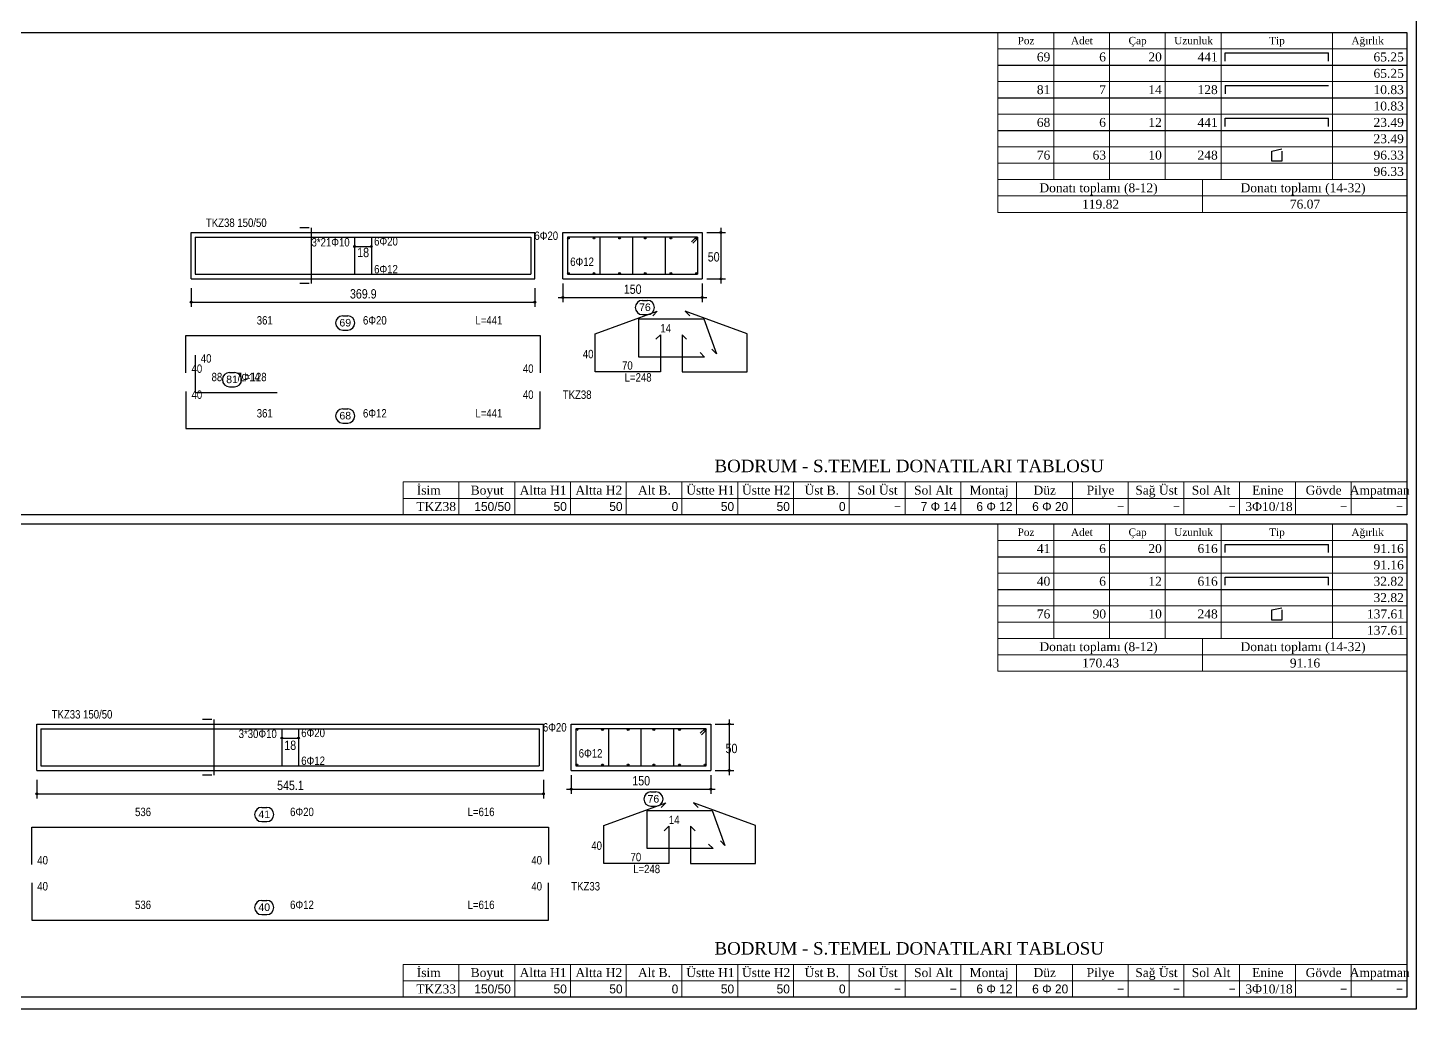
# Model space of a CAD drawing. Header units: metres. Extents: x 419734 to 420376, y 4564732 to 4565123.
# Drawn here: x 420154.2 to 420169.14, y 4565020.82 to 4565031.38 of the extents above; entities that cross this region are included whole.
import ezdxf

# ---------------------------------------------------------------- set-up
doc = ezdxf.new("R2010")
doc.units = ezdxf.units.M
for name, color, linetype in [('Standart', 7, 'Continuous'), ('SW_DIM', 33, 'Continuous'), ('SW_REINFORCEMENT', 7, 'Continuous'), ('SW_SEZIONI_CARPENTERIA', 4, 'Continuous'), ('SW_TXT_TESTI', 1, 'Continuous')]:
    doc.layers.add(name, color=color, linetype=linetype)
doc.styles.add('ACA_1', font='ARIALN.TTF')
doc.styles.add('arial_1_18', font='arial.ttf', dxfattribs={"height": 0.2})
doc.styles.add('SWS', font='ARIALN.TTF')
doc.styles.add('symbol_1_18', font='symbol.ttf', dxfattribs={"height": 0.2})
doc.styles.add('times new roman_1_18', font='times.ttf', dxfattribs={"height": 0.2})

msp = doc.modelspace()

# ---------------------------------------------------------------- linework, layer by layer
msp.add_line((420099.2896, 4565026.04374), (420169.0396, 4565026.04374))
for points in [[(420099.1896, 4565062.86785), (420169.1396, 4565062.86785), (420169.1396, 4565020.82258), (420099.1896, 4565020.82258)], [(420153.07569, 4565031.33305), (420169.0396, 4565031.33305), (420169.0396, 4565026.14374), (420153.07569, 4565026.14374)]]:
    msp.add_lwpolyline(points, close=True)
for points in [[(420169.0396, 4565020.95274), (420099.2896, 4565020.95274), (420099.2896, 4565026.04374)], [(420169.0396, 4565026.04374), (420169.0396, 4565020.95274)]]:
    msp.add_lwpolyline(points)
at = {"layer": 'Standart', "color": 1, "linetype": 'Continuous', "lineweight": 5}
for points in [[(420164.6396, 4565031.33305), (420169.0396, 4565031.33305)], [(420164.6396, 4565031.33305), (420164.6396, 4565029.39705)], [(420165.2396, 4565031.33305), (420165.2396, 4565029.74905)], [(420165.8396, 4565031.33305), (420165.8396, 4565029.74905)], [(420166.4396, 4565031.33305), (420166.4396, 4565029.74905)], [(420167.0396, 4565031.33305), (420167.0396, 4565029.74905)], [(420168.2396, 4565031.33305), (420168.2396, 4565029.74905)], [(420169.0396, 4565031.33305), (420169.0396, 4565029.39705)], [(420164.6396, 4565031.15705), (420169.0396, 4565031.15705)], [(420164.6396, 4565030.80505), (420169.0396, 4565030.80505)], [(420164.6396, 4565030.45305), (420169.0396, 4565030.45305)], [(420164.6396, 4565030.10105), (420169.0396, 4565030.10105)], [(420164.6396, 4565029.92505), (420169.0396, 4565029.92505)], [(420164.6396, 4565029.74905), (420169.0396, 4565029.74905)], [(420166.8396, 4565029.74905), (420166.8396, 4565029.39705)], [(420164.6396, 4565029.57305), (420169.0396, 4565029.57305)], [(420164.6396, 4565029.39705), (420169.0396, 4565029.39705)], [(420158.2396, 4565026.49574), (420169.0396, 4565026.49574)], [(420158.2396, 4565026.49574), (420158.2396, 4565026.14374)], [(420158.8396, 4565026.49574), (420158.8396, 4565026.14374)], [(420159.4396, 4565026.49574), (420159.4396, 4565026.14374)], [(420160.0396, 4565026.49574), (420160.0396, 4565026.14374)], [(420160.6396, 4565026.49574), (420160.6396, 4565026.14374)], [(420161.2396, 4565026.49574), (420161.2396, 4565026.14374)], [(420161.8396, 4565026.49574), (420161.8396, 4565026.14374)], [(420162.4396, 4565026.49574), (420162.4396, 4565026.14374)], [(420163.0396, 4565026.49574), (420163.0396, 4565026.14374)], [(420163.6396, 4565026.49574), (420163.6396, 4565026.14374)], [(420164.2396, 4565026.49574), (420164.2396, 4565026.14374)], [(420164.8396, 4565026.49574), (420164.8396, 4565026.14374)], [(420165.4396, 4565026.49574), (420165.4396, 4565026.14374)], [(420166.0396, 4565026.49574), (420166.0396, 4565026.14374)], [(420166.6396, 4565026.49574), (420166.6396, 4565026.14374)], [(420167.2396, 4565026.49574), (420167.2396, 4565026.14374)], [(420167.8396, 4565026.49574), (420167.8396, 4565026.14374)], [(420168.4396, 4565026.49574), (420168.4396, 4565026.14374)], [(420169.0396, 4565026.49574), (420169.0396, 4565026.14374)], [(420158.2396, 4565026.31974), (420169.0396, 4565026.31974)], [(420158.2396, 4565026.14374), (420169.0396, 4565026.14374)], [(420164.6396, 4565026.04374), (420169.0396, 4565026.04374)], [(420164.6396, 4565026.04374), (420164.6396, 4565024.45974)], [(420165.2396, 4565026.04374), (420165.2396, 4565024.81174)], [(420165.8396, 4565026.04374), (420165.8396, 4565024.81174)], [(420166.4396, 4565026.04374), (420166.4396, 4565024.81174)], [(420167.0396, 4565026.04374), (420167.0396, 4565024.81174)], [(420168.2396, 4565026.04374), (420168.2396, 4565024.81174)], [(420169.0396, 4565026.04374), (420169.0396, 4565024.45974)], [(420164.6396, 4565025.86774), (420169.0396, 4565025.86774)], [(420164.6396, 4565025.51574), (420169.0396, 4565025.51574)], [(420164.6396, 4565025.16374), (420169.0396, 4565025.16374)], [(420164.6396, 4565024.98774), (420169.0396, 4565024.98774)], [(420164.6396, 4565024.81174), (420169.0396, 4565024.81174)], [(420166.8396, 4565024.81174), (420166.8396, 4565024.45974)], [(420164.6396, 4565024.63574), (420169.0396, 4565024.63574)], [(420164.6396, 4565024.45974), (420169.0396, 4565024.45974)], [(420158.2396, 4565021.30474), (420169.0396, 4565021.30474)], [(420158.2396, 4565021.30474), (420158.2396, 4565020.95274)], [(420158.8396, 4565021.30474), (420158.8396, 4565020.95274)], [(420159.4396, 4565021.30474), (420159.4396, 4565020.95274)], [(420160.0396, 4565021.30474), (420160.0396, 4565020.95274)], [(420160.6396, 4565021.30474), (420160.6396, 4565020.95274)], [(420161.2396, 4565021.30474), (420161.2396, 4565020.95274)], [(420161.8396, 4565021.30474), (420161.8396, 4565020.95274)], [(420162.4396, 4565021.30474), (420162.4396, 4565020.95274)], [(420163.0396, 4565021.30474), (420163.0396, 4565020.95274)], [(420163.6396, 4565021.30474), (420163.6396, 4565020.95274)], [(420164.2396, 4565021.30474), (420164.2396, 4565020.95274)], [(420164.8396, 4565021.30474), (420164.8396, 4565020.95274)], [(420165.4396, 4565021.30474), (420165.4396, 4565020.95274)], [(420166.0396, 4565021.30474), (420166.0396, 4565020.95274)], [(420166.6396, 4565021.30474), (420166.6396, 4565020.95274)], [(420167.2396, 4565021.30474), (420167.2396, 4565020.95274)], [(420167.8396, 4565021.30474), (420167.8396, 4565020.95274)], [(420168.4396, 4565021.30474), (420168.4396, 4565020.95274)], [(420169.0396, 4565021.30474), (420169.0396, 4565020.95274)], [(420158.2396, 4565021.12874), (420169.0396, 4565021.12874)], [(420158.2396, 4565020.95274), (420169.0396, 4565020.95274)]]:
    msp.add_lwpolyline(points, dxfattribs=at)
at = {"layer": 'Standart', "color": 7, "linetype": 'Continuous', "lineweight": -3}
for points in [[(420167.0836, 4565031.11305), (420168.1956, 4565031.11305)], [(420167.0836, 4565031.02505), (420167.0836, 4565031.11305)], [(420168.1956, 4565031.02505), (420168.1956, 4565031.11305)], [(420167.0836, 4565030.76105), (420168.1956, 4565030.76105)], [(420167.0836, 4565030.76105), (420167.0836, 4565030.67305)], [(420167.0836, 4565030.40905), (420168.1956, 4565030.40905)], [(420167.0836, 4565030.32105), (420167.0836, 4565030.40905)], [(420168.1956, 4565030.32105), (420168.1956, 4565030.40905)], [(420167.5846, 4565030.05705), (420167.69185, 4565030.07905)], [(420167.5846, 4565029.94705), (420167.5846, 4565030.05705)], [(420167.6946, 4565029.94705), (420167.5846, 4565029.94705)], [(420167.6946, 4565030.05705), (420167.6946, 4565029.94705)], [(420167.0836, 4565025.82374), (420168.1956, 4565025.82374)], [(420167.0836, 4565025.73574), (420167.0836, 4565025.82374)], [(420168.1956, 4565025.73574), (420168.1956, 4565025.82374)], [(420167.0836, 4565025.47174), (420168.1956, 4565025.47174)], [(420167.0836, 4565025.38374), (420167.0836, 4565025.47174)], [(420168.1956, 4565025.38374), (420168.1956, 4565025.47174)], [(420167.5846, 4565025.11974), (420167.69185, 4565025.14174)], [(420167.5846, 4565025.00974), (420167.5846, 4565025.11974)], [(420167.6946, 4565025.00974), (420167.5846, 4565025.00974)], [(420167.6946, 4565025.11974), (420167.6946, 4565025.00974)]]:
    msp.add_lwpolyline(points, dxfattribs=at)
at = {"layer": 'SW_DIM'}
for points in [[(420161.50694, 4565029.18027), (420161.70694, 4565029.18027)], [(420161.65694, 4565029.23027), (420161.65694, 4565028.63027)], [(420157.71722, 4565029.03027), (420157.89722, 4565029.03027)], [(420155.95751, 4565028.58027), (420155.95751, 4565028.38027)], [(420159.65694, 4565028.58027), (420159.65694, 4565028.38027)], [(420159.95694, 4565028.63027), (420159.95694, 4565028.43027)], [(420161.45694, 4565028.63027), (420161.45694, 4565028.43027)], [(420161.50694, 4565028.68027), (420161.70694, 4565028.68027)], [(420155.95751, 4565028.43027), (420159.65694, 4565028.43027)], [(420159.90694, 4565028.48027), (420161.50694, 4565028.48027)], [(420161.59837, 4565023.89095), (420161.79837, 4565023.89095)], [(420161.74837, 4565023.94095), (420161.74837, 4565023.34095)], [(420156.93308, 4565023.74095), (420157.11308, 4565023.74095)], [(420161.59837, 4565023.39095), (420161.79837, 4565023.39095)], [(420154.2978, 4565023.29095), (420154.2978, 4565023.09095)], [(420159.74837, 4565023.29095), (420159.74837, 4565023.09095)], [(420160.04837, 4565023.34095), (420160.04837, 4565023.14095)], [(420161.54837, 4565023.34095), (420161.54837, 4565023.14095)], [(420154.2978, 4565023.14095), (420159.74837, 4565023.14095)], [(420159.99837, 4565023.19095), (420161.59837, 4565023.19095)]]:
    msp.add_lwpolyline(points, dxfattribs=at)
for centre in [(420161.65694, 4565029.18027), (420157.71722, 4565029.03027), (420157.89722, 4565029.03027), (420161.65694, 4565028.68027), (420155.95751, 4565028.43027), (420159.65694, 4565028.43027), (420159.95694, 4565028.48027), (420161.45694, 4565028.48027), (420161.74837, 4565023.89095), (420156.93308, 4565023.74095), (420157.11308, 4565023.74095), (420161.74837, 4565023.39095), (420160.04837, 4565023.19095), (420161.54837, 4565023.19095), (420154.2978, 4565023.14095), (420159.74837, 4565023.14095)]:
    msp.add_circle(centre, 0.01, dxfattribs=at)
at = {"layer": 'SW_REINFORCEMENT', "color": 7, "ltscale": 0.05, "flags": 128}
for points in [[(420156.00251, 4565029.13027), (420156.00251, 4565028.73027)], [(420156.00251, 4565029.13027), (420159.61194, 4565029.13027)], [(420157.71722, 4565029.13027), (420157.71722, 4565028.73027)], [(420157.89722, 4565029.13027), (420157.89722, 4565028.73027)], [(420159.61194, 4565029.13027), (420159.61194, 4565028.73027)], [(420160.00694, 4565029.13027), (420160.00694, 4565028.73027)], [(420161.40694, 4565029.13027), (420160.00694, 4565029.13027)], [(420160.35694, 4565029.13027), (420160.35694, 4565028.73027)], [(420160.70694, 4565029.13027), (420160.70694, 4565028.73027)], [(420161.05694, 4565029.13027), (420161.05694, 4565028.73027)], [(420161.39234, 4565029.13027), (420161.34284, 4565029.08077)], [(420161.40694, 4565029.11567), (420161.35744, 4565029.06617)], [(420161.40694, 4565029.13027), (420161.40694, 4565028.73027)], [(420156.00251, 4565028.73027), (420159.61194, 4565028.73027)], [(420160.00694, 4565028.73027), (420161.40694, 4565028.73027)], [(420160.81368, 4565028.44953), (420160.86768, 4565028.44953)], [(420157.58975, 4565028.28327), (420157.64375, 4565028.28327)], [(420160.30694, 4565028.09027), (420160.97412, 4565028.3331)], [(420160.81368, 4565028.29653), (420160.86768, 4565028.29653)], [(420160.97412, 4565028.3331), (420160.92462, 4565028.2836)], [(420161.94027, 4565028.09027), (420161.27309, 4565028.3331)], [(420161.27309, 4565028.3331), (420161.32259, 4565028.2836)], [(420157.58975, 4565028.13027), (420157.64375, 4565028.13027)], [(420160.77361, 4565027.84027), (420160.77361, 4565028.25027)], [(420160.77361, 4565028.25027), (420161.47361, 4565028.25027)], [(420161.47361, 4565028.25027), (420161.61041, 4565027.87439)], [(420155.90251, 4565027.67027), (420155.90251, 4565028.07027)], [(420155.90251, 4565028.07027), (420159.71194, 4565028.07027)], [(420159.71194, 4565028.07027), (420159.71194, 4565027.67027)], [(420160.30694, 4565027.68027), (420160.30694, 4565028.09027)], [(420160.95744, 4565028.03077), (420161.00694, 4565028.08027)], [(420161.00694, 4565028.08027), (420161.00694, 4565027.68027)], [(420161.28977, 4565028.03077), (420161.24027, 4565028.08027)], [(420161.24027, 4565028.08027), (420161.24027, 4565027.68027)], [(420161.94027, 4565027.68027), (420161.94027, 4565028.09027)], [(420156.00251, 4565027.86027), (420156.00251, 4565027.46027)], [(420161.48361, 4565027.84027), (420160.77361, 4565027.84027)], [(420161.43411, 4565027.88976), (420161.48361, 4565027.84027)], [(420161.61041, 4565027.87439), (420161.56092, 4565027.92389)], [(420156.37144, 4565027.67327), (420156.42544, 4565027.67327)], [(420161.00694, 4565027.68027), (420160.30694, 4565027.68027)], [(420161.24027, 4565027.68027), (420161.94027, 4565027.68027)], [(420155.90251, 4565027.47027), (420155.90251, 4565027.07027)], [(420156.00251, 4565027.46027), (420156.88236, 4565027.46027)], [(420156.37144, 4565027.52027), (420156.42544, 4565027.52027)], [(420159.71194, 4565027.07027), (420159.71194, 4565027.47027)], [(420157.58975, 4565027.28327), (420157.64375, 4565027.28327)], [(420157.58975, 4565027.13027), (420157.64375, 4565027.13027)], [(420155.90251, 4565027.07027), (420159.71194, 4565027.07027)], [(420154.3428, 4565023.84095), (420154.3428, 4565023.44095)], [(420154.3428, 4565023.84095), (420159.70337, 4565023.84095)], [(420156.93308, 4565023.84095), (420156.93308, 4565023.44095)], [(420157.11308, 4565023.84095), (420157.11308, 4565023.44095)], [(420159.70337, 4565023.84095), (420159.70337, 4565023.44095)], [(420161.49837, 4565023.84095), (420160.09837, 4565023.84095)], [(420160.09837, 4565023.84095), (420160.09837, 4565023.44095)], [(420160.44837, 4565023.84095), (420160.44837, 4565023.44095)], [(420160.79837, 4565023.84095), (420160.79837, 4565023.44095)], [(420161.14837, 4565023.84095), (420161.14837, 4565023.44095)], [(420161.48377, 4565023.84095), (420161.43427, 4565023.79145)], [(420161.49837, 4565023.82635), (420161.44887, 4565023.77685)], [(420161.49837, 4565023.44095), (420161.49837, 4565023.84095)], [(420154.3428, 4565023.44095), (420159.70337, 4565023.44095)], [(420160.09837, 4565023.44095), (420161.49837, 4565023.44095)], [(420160.90511, 4565023.16022), (420160.95911, 4565023.16022)], [(420156.71806, 4565022.99395), (420156.77206, 4565022.99395)], [(420160.39837, 4565022.80095), (420161.06555, 4565023.04378)], [(420160.86504, 4565022.55095), (420160.86504, 4565022.96095)], [(420160.86504, 4565022.96095), (420161.56504, 4565022.96095)], [(420160.90511, 4565023.00722), (420160.95911, 4565023.00722)], [(420161.06555, 4565023.04378), (420161.01605, 4565022.99429)], [(420162.0317, 4565022.80095), (420161.36452, 4565023.04378)], [(420161.36452, 4565023.04378), (420161.41402, 4565022.99429)], [(420161.56504, 4565022.96095), (420161.70184, 4565022.58507)], [(420154.2428, 4565022.38095), (420154.2428, 4565022.78095)], [(420154.2428, 4565022.78095), (420159.80337, 4565022.78095)], [(420156.71806, 4565022.84095), (420156.77206, 4565022.84095)], [(420159.80337, 4565022.78095), (420159.80337, 4565022.38095)], [(420160.39837, 4565022.39095), (420160.39837, 4565022.80095)], [(420161.04887, 4565022.74145), (420161.09837, 4565022.79095)], [(420161.09837, 4565022.79095), (420161.09837, 4565022.39095)], [(420161.3812, 4565022.74145), (420161.3317, 4565022.79095)], [(420161.3317, 4565022.79095), (420161.3317, 4565022.39095)], [(420162.0317, 4565022.39095), (420162.0317, 4565022.80095)], [(420161.70184, 4565022.58507), (420161.65235, 4565022.63457)], [(420161.57504, 4565022.55095), (420160.86504, 4565022.55095)], [(420161.52554, 4565022.60045), (420161.57504, 4565022.55095)], [(420161.09837, 4565022.39095), (420160.39837, 4565022.39095)], [(420161.3317, 4565022.39095), (420162.0317, 4565022.39095)], [(420154.2428, 4565022.18095), (420154.2428, 4565021.78095)], [(420159.80337, 4565021.78095), (420159.80337, 4565022.18095)], [(420156.71806, 4565021.99395), (420156.77206, 4565021.99395)], [(420154.2428, 4565021.78095), (420159.80337, 4565021.78095)], [(420156.71806, 4565021.84095), (420156.77206, 4565021.84095)]]:
    msp.add_lwpolyline(points, dxfattribs=at)
at = {"layer": 'SW_REINFORCEMENT', "color": 7, "ltscale": 0.05}
for centre in [(420160.01694, 4565029.12027), (420160.29294, 4565029.12027), (420160.56894, 4565029.12027), (420160.84494, 4565029.12027), (420161.12094, 4565029.12027), (420161.39694, 4565029.12027), (420160.01694, 4565028.74027), (420160.29294, 4565028.74027), (420160.56894, 4565028.74027), (420160.84494, 4565028.74027), (420161.12094, 4565028.74027), (420161.39694, 4565028.74027), (420160.10837, 4565023.83095), (420160.38437, 4565023.83095), (420160.66037, 4565023.83095), (420160.93637, 4565023.83095), (420161.21237, 4565023.83095), (420161.48837, 4565023.83095), (420160.10837, 4565023.45095), (420160.38437, 4565023.45095), (420160.66037, 4565023.45095), (420160.93637, 4565023.45095), (420161.21237, 4565023.45095), (420161.48837, 4565023.45095)]:
    msp.add_circle(centre, 0.01, dxfattribs=at)
for centre, start, end in [((420160.81368, 4565028.37303), 90, 270), ((420160.86768, 4565028.37303), 270, 90), ((420157.58975, 4565028.20677), 90, 270), ((420157.64375, 4565028.20677), 270, 90), ((420156.37144, 4565027.59677), 90, 270), ((420156.42544, 4565027.59677), 270, 90), ((420157.58975, 4565027.20677), 90, 270), ((420157.64375, 4565027.20677), 270, 90), ((420160.90511, 4565023.08372), 90, 270), ((420160.95911, 4565023.08372), 270, 90), ((420156.71806, 4565022.91745), 90, 270), ((420156.77206, 4565022.91745), 270, 90), ((420156.71806, 4565021.91745), 90, 270), ((420156.77206, 4565021.91745), 270, 90)]:
    msp.add_arc(centre, 0.0765, start, end, dxfattribs=at)
at = {"layer": 'SW_SEZIONI_CARPENTERIA'}
for points in [[(420155.95751, 4565028.68027), (420155.95751, 4565029.18027)], [(420155.95751, 4565029.18027), (420159.65694, 4565029.18027)], [(420157.22731, 4565029.23027), (420157.12731, 4565029.23027)], [(420157.25231, 4565028.63027), (420157.25231, 4565029.23027)], [(420159.65694, 4565028.68027), (420159.65694, 4565029.18027)], [(420159.95694, 4565028.68027), (420159.95694, 4565029.18027)], [(420159.95694, 4565029.18027), (420161.45694, 4565029.18027)], [(420161.45694, 4565029.18027), (420161.45694, 4565028.68027)], [(420155.95751, 4565028.68027), (420159.65694, 4565028.68027)], [(420157.22731, 4565028.63027), (420157.12731, 4565028.63027)], [(420159.95694, 4565028.68027), (420161.45694, 4565028.68027)], [(420154.2978, 4565023.39095), (420154.2978, 4565023.89095)], [(420154.2978, 4565023.89095), (420159.74837, 4565023.89095)], [(420156.1805, 4565023.94095), (420156.0805, 4565023.94095)], [(420156.2055, 4565023.34095), (420156.2055, 4565023.94095)], [(420159.74837, 4565023.39095), (420159.74837, 4565023.89095)], [(420160.04837, 4565023.39095), (420160.04837, 4565023.89095)], [(420160.04837, 4565023.89095), (420161.54837, 4565023.89095)], [(420161.54837, 4565023.89095), (420161.54837, 4565023.39095)], [(420154.2978, 4565023.39095), (420159.74837, 4565023.39095)], [(420160.04837, 4565023.39095), (420161.54837, 4565023.39095)], [(420156.1805, 4565023.34095), (420156.0805, 4565023.34095)]]:
    msp.add_lwpolyline(points, dxfattribs=at)
at = {"layer": 'SW_TXT_TESTI', "linetype": 'Continuous', "lineweight": -3}
for points in [[(420164.6396, 4565030.98105), (420169.0396, 4565030.98105)], [(420164.6396, 4565030.62905), (420169.0396, 4565030.62905)], [(420164.6396, 4565030.27705), (420169.0396, 4565030.27705)], [(420164.6396, 4565025.69174), (420169.0396, 4565025.69174)], [(420164.6396, 4565025.33974), (420169.0396, 4565025.33974)]]:
    msp.add_lwpolyline(points, dxfattribs=at)

# ---------------------------------------------------------------- texts
at = {"layer": 'Standart', "color": 3, "linetype": 'Continuous', "lineweight": 5, "style": 'arial_1_18'}
for s, p in [('76', (420160.77775, 4565028.33536)), ('69', (420157.55382, 4565028.16909)), ('81', (420156.33551, 4565027.55909)), ('68', (420157.55382, 4565027.16909)), ('76', (420160.86918, 4565023.04604)), ('41', (420156.68213, 4565022.87977)), ('40', (420156.68213, 4565021.87977))]:
    msp.add_text(s, height=0.081, dxfattribs=at).set_placement(p)
at = {"layer": 'SW_DIM', "style": 'SWS'}
for s, p in [('18', (420157.74507, 4565028.91527)), ('50', (420161.51694, 4565028.86811)), ('150', (420160.61371, 4565028.52027)), ('369.9', (420157.66738, 4565028.47027)), ('18', (420156.96093, 4565023.61277)), ('50', (420161.70837, 4565023.5788)), ('545.1', (420156.88324, 4565023.18095)), ('150', (420160.70514, 4565023.23095))]:
    msp.add_text(s, height=0.1, dxfattribs=at).set_placement(p)
at = {"layer": 'SW_REINFORCEMENT', "color": 1, "style": 'ACA_1'}
for s, p in [('TKZ38 150/50', (420156.11751, 4565029.24027)), ('6Φ20', (420159.65137, 4565029.10027)), ('3*21Φ10', (420157.25392, 4565029.03027)), ('6Φ20', (420157.92722, 4565029.04027)), ('6Φ12', (420160.03694, 4565028.82027)), ('6Φ12', (420157.92722, 4565028.74027)), ('361', (420156.66439, 4565028.19027)), ('6Φ20', (420157.80722, 4565028.19027)), ('L=441', (420159.01711, 4565028.19027)), ('14', (420161.00694, 4565028.10427)), ('40', (420156.06251, 4565027.78027)), ('40', (420160.17263, 4565027.82727)), ('40', (420155.96251, 4565027.67027)), ('40', (420159.52763, 4565027.67027)), ('70', (420160.59479, 4565027.70427)), ('88', (420156.17848, 4565027.58027)), ('7Φ14', (420156.44244, 4565027.58027)), ('L=128', (420156.48049, 4565027.58027)), ('L=248', (420160.62305, 4565027.57627)), ('40', (420155.96251, 4565027.39027)), ('40', (420159.52763, 4565027.39027)), ('TKZ38', (420159.95694, 4565027.39027)), ('361', (420156.66439, 4565027.19027)), ('6Φ12', (420157.80722, 4565027.19027)), ('L=441', (420159.01711, 4565027.19027)), ('TKZ33 150/50', (420154.4578, 4565023.95095)), ('3*30Φ10', (420156.46978, 4565023.74095)), ('6Φ20', (420157.14308, 4565023.75095)), ('6Φ20', (420159.7428, 4565023.81095)), ('6Φ12', (420157.14308, 4565023.45095)), ('6Φ12', (420160.12837, 4565023.53095)), ('536', (420155.35491, 4565022.90095)), ('6Φ20', (420157.02308, 4565022.90095)), ('L=616', (420158.93343, 4565022.90095)), ('14', (420161.09837, 4565022.81495)), ('40', (420160.26406, 4565022.53795)), ('40', (420154.3028, 4565022.38095)), ('40', (420159.61906, 4565022.38095)), ('70', (420160.68622, 4565022.41495)), ('L=248', (420160.71448, 4565022.28695)), ('40', (420154.3028, 4565022.10095)), ('40', (420159.61906, 4565022.10095)), ('TKZ33', (420160.04837, 4565022.10095)), ('536', (420155.35491, 4565021.90095)), ('6Φ12', (420157.02308, 4565021.90095)), ('L=616', (420158.93343, 4565021.90095))]:
    msp.add_text(s, height=0.09, dxfattribs=at).set_placement(p)
at = {"layer": 'SW_SEZIONI_CARPENTERIA', "style": 'times new roman_1_18'}
for s, height, p in [('Poz', 0.08, (420164.85089, 4565031.20505)), ('Adet', 0.08, (420165.42464, 4565031.20505)), ('Çap', 0.08, (420166.04435, 4565031.20505)), ('Uzunluk', 0.08, (420166.53587, 4565031.20505)), ('Tip', 0.08, (420167.55744, 4565031.20505)), ('Ağırlık', 0.08, (420168.44242, 4565031.20505)), ('Donatı toplamı (8-12)', 0.096, (420165.08504, 4565029.61305)), ('Donatı toplamı (14-32)', 0.096, (420167.24953, 4565029.61305)), ('İsim', 0.096, (420158.38594, 4565026.35974)), ('Boyut', 0.096, (420158.96606, 4565026.35974)), ('Altta H1', 0.096, (420159.49324, 4565026.35974)), ('Altta H2', 0.096, (420160.09324, 4565026.35974)), ('Alt B.', 0.096, (420160.76614, 4565026.35974)), ('Üstte H1', 0.096, (420161.28538, 4565026.35974)), ('Üstte H2', 0.096, (420161.88538, 4565026.35974)), ('Üst B.', 0.096, (420162.55829, 4565026.35974)), ('Sol Üst', 0.096, (420163.12867, 4565026.35974)), ('Sol Alt', 0.096, (420163.73652, 4565026.35974)), ('Montaj', 0.096, (420164.33456, 4565026.35974)), ('Düz', 0.096, (420165.02137, 4565026.35974)), ('Pilye', 0.096, (420165.59372, 4565026.35974)), ('Sağ Üst', 0.096, (420166.11688, 4565026.35974)), ('Sol Alt', 0.096, (420166.72474, 4565026.35974)), ('Enine', 0.096, (420167.374, 4565026.35974)), ('Gövde', 0.096, (420167.95035, 4565026.35974)), ('Ampatman', 0.096, (420168.42434, 4565026.35974)), ('Poz', 0.08, (420164.85089, 4565025.91574)), ('Adet', 0.08, (420165.42464, 4565025.91574)), ('Çap', 0.08, (420166.04435, 4565025.91574)), ('Uzunluk', 0.08, (420166.53587, 4565025.91574)), ('Tip', 0.08, (420167.55744, 4565025.91574)), ('Ağırlık', 0.08, (420168.44242, 4565025.91574)), ('Donatı toplamı (8-12)', 0.096, (420165.08504, 4565024.67574)), ('Donatı toplamı (14-32)', 0.096, (420167.24953, 4565024.67574)), ('İsim', 0.096, (420158.38594, 4565021.16874)), ('Boyut', 0.096, (420158.96606, 4565021.16874)), ('Altta H1', 0.096, (420159.49324, 4565021.16874)), ('Altta H2', 0.096, (420160.09324, 4565021.16874)), ('Alt B.', 0.096, (420160.76614, 4565021.16874)), ('Üstte H1', 0.096, (420161.28538, 4565021.16874)), ('Üstte H2', 0.096, (420161.88538, 4565021.16874)), ('Üst B.', 0.096, (420162.55829, 4565021.16874)), ('Sol Üst', 0.096, (420163.12867, 4565021.16874)), ('Sol Alt', 0.096, (420163.73652, 4565021.16874)), ('Montaj', 0.096, (420164.33456, 4565021.16874)), ('Düz', 0.096, (420165.02137, 4565021.16874)), ('Pilye', 0.096, (420165.59372, 4565021.16874)), ('Sağ Üst', 0.096, (420166.11688, 4565021.16874)), ('Sol Alt', 0.096, (420166.72474, 4565021.16874)), ('Enine', 0.096, (420167.374, 4565021.16874)), ('Gövde', 0.096, (420167.95035, 4565021.16874)), ('Ampatman', 0.096, (420168.42434, 4565021.16874))]:
    msp.add_text(s, height=height, dxfattribs=at).set_placement(p)
at = {"layer": 'SW_TXT_TESTI', "linetype": 'Continuous', "lineweight": 5}
for s, height, style, p in [('69', 0.096, 'times new roman_1_18', (420165.05757, 4565031.02105)), ('6', 0.096, 'times new roman_1_18', (420165.72858, 4565031.02105)), ('20', 0.096, 'times new roman_1_18', (420166.25757, 4565031.02105)), ('441', 0.096, 'times new roman_1_18', (420166.78655, 4565031.02105)), ('65.25', 0.096, 'times new roman_1_18', (420168.68002, 4565031.02105)), ('65.25', 0.096, 'times new roman_1_18', (420168.68002, 4565030.84505)), ('81', 0.096, 'times new roman_1_18', (420165.05757, 4565030.66905)), ('7', 0.096, 'times new roman_1_18', (420165.72858, 4565030.66905)), ('14', 0.096, 'times new roman_1_18', (420166.25757, 4565030.66905)), ('128', 0.096, 'times new roman_1_18', (420166.78655, 4565030.66905)), ('10.83', 0.096, 'times new roman_1_18', (420168.68002, 4565030.66905)), ('10.83', 0.096, 'times new roman_1_18', (420168.68002, 4565030.49305)), ('68', 0.096, 'times new roman_1_18', (420165.05757, 4565030.31705)), ('6', 0.096, 'times new roman_1_18', (420165.72858, 4565030.31705)), ('12', 0.096, 'times new roman_1_18', (420166.25757, 4565030.31705)), ('441', 0.096, 'times new roman_1_18', (420166.78655, 4565030.31705)), ('23.49', 0.096, 'times new roman_1_18', (420168.68002, 4565030.31705)), ('23.49', 0.096, 'times new roman_1_18', (420168.68002, 4565030.14105)), ('76', 0.096, 'times new roman_1_18', (420165.05757, 4565029.96505)), ('63', 0.096, 'times new roman_1_18', (420165.65757, 4565029.96505)), ('10', 0.096, 'times new roman_1_18', (420166.25757, 4565029.96505)), ('248', 0.096, 'times new roman_1_18', (420166.78655, 4565029.96505)), ('96.33', 0.096, 'times new roman_1_18', (420168.68002, 4565029.96505)), ('96.33', 0.096, 'times new roman_1_18', (420168.68002, 4565029.78905)), ('119.82', 0.096, 'times new roman_1_18', (420165.5443, 4565029.43705)), ('76.07', 0.096, 'times new roman_1_18', (420167.77981, 4565029.43705)), ('BODRUM - S.TEMEL DONATILARI TABLOSU', 0.1344, 'times new roman_1_18', (420161.58962, 4565026.60134)), ('TKZ38', 0.096, 'times new roman_1_18', (420158.38166, 4565026.18374)), ('150/50', 0.096, 'symbol_1_18', (420159.00534, 4565026.18374)), ('50', 0.096, 'symbol_1_18', (420159.85769, 4565026.18374)), ('50', 0.096, 'symbol_1_18', (420160.45769, 4565026.18374)), ('0', 0.096, 'symbol_1_18', (420161.12864, 4565026.18374)), ('50', 0.096, 'symbol_1_18', (420161.65769, 4565026.18374)), ('50', 0.096, 'symbol_1_18', (420162.25769, 4565026.18374)), ('0', 0.096, 'symbol_1_18', (420162.92864, 4565026.18374)), ('-', 0.096, 'symbol_1_18', (420163.52169, 4565026.18374)), ('7 F 14', 0.096, 'symbol_1_18', (420163.80743, 4565026.18374)), ('6 F 12', 0.096, 'symbol_1_18', (420164.40743, 4565026.18374)), ('6 F 20', 0.096, 'symbol_1_18', (420165.00743, 4565026.18374)), ('-', 0.096, 'symbol_1_18', (420165.92169, 4565026.18374)), ('-', 0.096, 'symbol_1_18', (420166.52169, 4565026.18374)), ('-', 0.096, 'symbol_1_18', (420167.12169, 4565026.18374)), ('3Φ10/18', 0.096, 'times new roman_1_18', (420167.30138, 4565026.18374)), ('-', 0.096, 'symbol_1_18', (420168.32169, 4565026.18374)), ('-', 0.096, 'symbol_1_18', (420168.92169, 4565026.18374)), ('41', 0.096, 'times new roman_1_18', (420165.05757, 4565025.73174)), ('6', 0.096, 'times new roman_1_18', (420165.72858, 4565025.73174)), ('20', 0.096, 'times new roman_1_18', (420166.25757, 4565025.73174)), ('616', 0.096, 'times new roman_1_18', (420166.78655, 4565025.73174)), ('91.16', 0.096, 'times new roman_1_18', (420168.68002, 4565025.73174)), ('91.16', 0.096, 'times new roman_1_18', (420168.68002, 4565025.55574)), ('40', 0.096, 'times new roman_1_18', (420165.05757, 4565025.37974)), ('6', 0.096, 'times new roman_1_18', (420165.72858, 4565025.37974)), ('12', 0.096, 'times new roman_1_18', (420166.25757, 4565025.37974)), ('616', 0.096, 'times new roman_1_18', (420166.78655, 4565025.37974)), ('32.82', 0.096, 'times new roman_1_18', (420168.68002, 4565025.37974)), ('32.82', 0.096, 'times new roman_1_18', (420168.68002, 4565025.20374)), ('76', 0.096, 'times new roman_1_18', (420165.05757, 4565025.02774)), ('90', 0.096, 'times new roman_1_18', (420165.65757, 4565025.02774)), ('10', 0.096, 'times new roman_1_18', (420166.25757, 4565025.02774)), ('248', 0.096, 'times new roman_1_18', (420166.78655, 4565025.02774)), ('137.61', 0.096, 'times new roman_1_18', (420168.609, 4565025.02774)), ('137.61', 0.096, 'times new roman_1_18', (420168.609, 4565024.85174)), ('170.43', 0.096, 'times new roman_1_18', (420165.5443, 4565024.49974)), ('91.16', 0.096, 'times new roman_1_18', (420167.77981, 4565024.49974)), ('BODRUM - S.TEMEL DONATILARI TABLOSU', 0.1344, 'times new roman_1_18', (420161.58962, 4565021.41034)), ('TKZ33', 0.096, 'times new roman_1_18', (420158.38166, 4565020.99274)), ('150/50', 0.096, 'symbol_1_18', (420159.00534, 4565020.99274)), ('50', 0.096, 'symbol_1_18', (420159.85769, 4565020.99274)), ('50', 0.096, 'symbol_1_18', (420160.45769, 4565020.99274)), ('0', 0.096, 'symbol_1_18', (420161.12864, 4565020.99274)), ('50', 0.096, 'symbol_1_18', (420161.65769, 4565020.99274)), ('50', 0.096, 'symbol_1_18', (420162.25769, 4565020.99274)), ('0', 0.096, 'symbol_1_18', (420162.92864, 4565020.99274)), ('-', 0.096, 'symbol_1_18', (420163.52169, 4565020.99274)), ('-', 0.096, 'symbol_1_18', (420164.12169, 4565020.99274)), ('6 F 12', 0.096, 'symbol_1_18', (420164.40743, 4565020.99274)), ('6 F 20', 0.096, 'symbol_1_18', (420165.00743, 4565020.99274)), ('-', 0.096, 'symbol_1_18', (420165.92169, 4565020.99274)), ('-', 0.096, 'symbol_1_18', (420166.52169, 4565020.99274)), ('-', 0.096, 'symbol_1_18', (420167.12169, 4565020.99274)), ('3Φ10/18', 0.096, 'times new roman_1_18', (420167.30138, 4565020.99274)), ('-', 0.096, 'symbol_1_18', (420168.32169, 4565020.99274)), ('-', 0.096, 'symbol_1_18', (420168.92169, 4565020.99274))]:
    msp.add_text(s, height=height, dxfattribs=dict(at, style=style)).set_placement(p)

doc.saveas('drawing.dxf')
